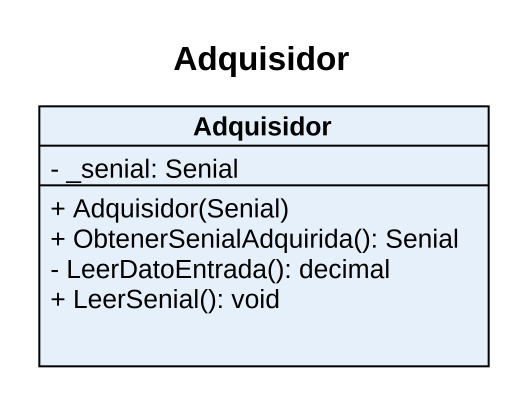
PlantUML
@startuml
title Adquisidor
hide circle
hide empty members
skinparam classAttributeIconSize 0
class Adquisidor {
  - _senial: Senial
  + Adquisidor(Senial)
  + ObtenerSenialAdquirida(): Senial
  - LeerDatoEntrada(): decimal
  + LeerSenial(): void
}
@enduml
